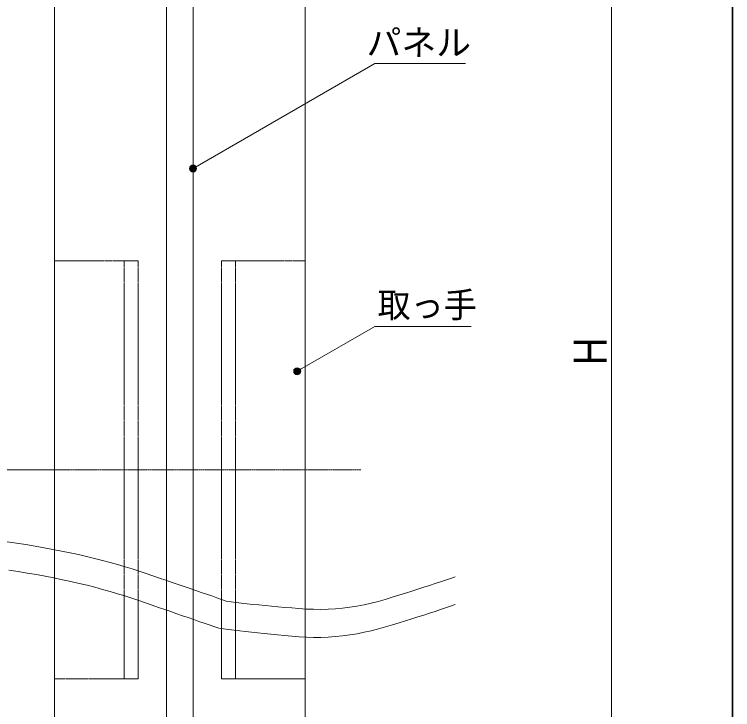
# Model space of a CAD drawing. Units: millimetres, scale not verified. Extents: x -6062 to 6062, y -3045 to 3045.
# Drawn here: x 1181 to 2212, y -1019 to -22 of the extents above; entities that cross this region are included whole.
import ezdxf
from ezdxf.enums import TextEntityAlignment as Align

# ---------------------------------------------------------------- set-up
doc = ezdxf.new("R2010")
doc.units = ezdxf.units.MM
doc.header["$LTSCALE"] = 20
doc.linetypes.add('USER1', pattern=[2.91, 1.76, -0.4, 0.35, -0.4])
doc.linetypes.add('USER2', pattern=[10.5, 8, -0.5, 0.5, -0.5, 0.5, -0.5])
for name, color, linetype, lineweight in [('0-0_3一般', 7, 'Continuous', 15), ('0-1_2寸法-3', 7, 'Continuous', 15), ('0-2_2寸法-1', 7, 'Continuous', 15), ('0-6_1図面枠', 7, 'Continuous', 15)]:
    doc.layers.add(name, color=color, linetype=linetype, lineweight=lineweight)
doc.styles.add('ＭＳ Ｐゴシック', font='')
doc.styles.get('ＭＳ Ｐゴシック').set_extended_font_data('MS PGothic')

# ---------------------------------------------------------------- blocks, each defined once
blk = doc.blocks.new('グループ-3')
at = {"layer": '0-0_3一般'}
for p, q in [((60523.7, -37500), (60523.7, 11900)), ((67723.7, 11900), (67723.7, -37500))]:
    blk.add_line(p, q, dxfattribs=at)
blk.add_lwpolyline([(64503.7, -32004.9), (64503.7, 5800), (63743.7, 5800), (63743.7, -32004.9)], close=True, dxfattribs=at)
blk = doc.blocks.new('グループ-9')
at = {"layer": '0-0_3一般'}
blk.add_blockref('グループ-3', (0, 0), dxfattribs=at)
blk = doc.blocks.new('グループ-10')
at = {"layer": '0-0_3一般'}
for p, q in [((60523.7, -37200), (60523.7, 11900)), ((67723.7, 11900), (67723.7, -37200)), ((63743.7, -32300), (63743.7, 6700)), ((64503.7, 6700), (64503.7, -32300))]:
    blk.add_line(p, q, dxfattribs=at)
at = {"layer": '0-0_3一般', "linetype": 'USER2'}
for p, q in [((60523.7, -19500), (60523.7, -7500)), ((60523.7, -7500), (62923.7, -7500)), ((62523.7, -7500), (62523.7, -19500)), ((62923.7, -7500), (62923.7, -19500)), ((65323.7, -7500), (65323.7, -19500)), ((67723.7, -7500), (65323.7, -7500)), ((65723.7, -7500), (65723.7, -19500)), ((67723.7, -19500), (67723.7, -7500)), ((62923.7, -19500), (60523.7, -19500)), ((65323.7, -19500), (67723.7, -19500))]:
    blk.add_line(p, q, dxfattribs=at)
at = {"layer": '0-0_3一般', "linetype": 'USER1'}
for p, q in [((50223.2, -13500), (60517.2, -13500)), ((59023.2, -13500), (69317.2, -13500))]:
    blk.add_line(p, q, dxfattribs=at)
blk = doc.blocks.new('グループ-11')
at = {"layer": '0-0_3一般'}
for points in [[(59167.1, -15570.6), (59434.5, -15607.1), (59701.1, -15648.3), (59963.7, -15691.6), (60221.6, -15736.7), (60475, -15783.4), (60723.7, -15832), (60967.8, -15882.2), (61207.3, -15934.1), (61442.2, -15987.8), (61672.4, -16043.2), (61898.1, -16100.4), (62119.1, -16159.2), (62335.5, -16219.8), (62547.4, -16282.1), (62754.5, -16346.2), (62957.1, -16412), (63155.1, -16478.7), (63348.6, -16544.3), (63537.7, -16608.4), (63722.3, -16671), (63902.4, -16732.3), (64078, -16792.1), (64249.2, -16850.4), (64415.9, -16907.4), (64578.1, -16962.9), (64735.9, -17016.9), (64889.1, -17069.6), (65038, -17120.8), (65182.3, -17170.5), (65322.2, -17218.9), (65457.6, -17265.8), (65597.6, -17289), (65744.5, -17307.4), (65897.5, -17325.7), (66056.4, -17343.9)], [(59210.5, -16379.5), (59477.9, -16419.8), (59741.8, -16462.9), (60001, -16507.8), (60255.4, -16554.4), (60505.2, -16602.9), (60750.3, -16653.2), (60990.6, -16705.2), (61226.3, -16759.1), (61457.3, -16814.8), (61683.5, -16872.3), (61905.1, -16931.6), (62121.9, -16992.7), (62334.1, -17055.6), (62541.5, -17120.3), (62744.3, -17186.8), (62942.3, -17254.3), (63135.9, -17320.5), (63324.8, -17385.2), (63509.2, -17448.4), (63689.1, -17510.2), (63864.4, -17570.5), (64035.2, -17629.3), (64201.4, -17686.7), (64363, -17742.5), (64520.1, -17796.9), (64672.6, -17849.8), (64820.6, -17901.3), (64964, -17951.2), (65102.9, -17999.7), (65238.1, -18043.5), (65380.8, -18063.2), (65529.4, -18082.9), (65683.8, -18102.6), (65844, -18122.2), (66010, -18141.7)], [(66056.4, -17343.9), (66221.4, -17361.8), (66392.3, -17379.6), (66569.3, -17397.2), (66752.3, -17414.7), (66941.3, -17432), (67136.2, -17449.1), (67337.2, -17466), (67544.2, -17482.7), (67754.6, -17496.8), (67964.2, -17504.3), (68173.2, -17505.3), (68381.5, -17499.8), (68589, -17487.7), (68795.9, -17469), (69002, -17443.8), (69207.5, -17412.1), (69412.2, -17373.8), (69616.2, -17328.9), (69819.5, -17277.5), (70022.1, -17219.6), (70221.7, -17158.6), (70415.4, -17098.8), (70603.3, -17040.2), (70785.2, -16982.8), (70961.4, -16926.6), (71131.6, -16871.7), (71296, -16817.9), (71454.4, -16765.4), (71607.1, -16714.1), (71753.8, -16664), (71894.7, -16615.2), (72029.7, -16567.5), (72029.7, -16567.5)], [(66010, -18141.7), (66181.8, -18161.2), (66359.5, -18180.6), (66543, -18200), (66732.3, -18219.3), (66927.5, -18238.6), (67128.4, -18257.8), (67335.2, -18277), (67546, -18294.4), (67756.4, -18305.5), (67966.1, -18310.2), (68175.2, -18308.6), (68383.6, -18300.5), (68591.4, -18286.1), (68798.5, -18265.2), (69005, -18237.9), (69210.9, -18204.3), (69416.1, -18164.2), (69620.6, -18117.7), (69824.6, -18064.9), (70027.5, -18006.1), (70225.7, -17947), (70418.2, -17888.9), (70605, -17832), (70786.1, -17776.1), (70961.5, -17721.2), (71131.2, -17667.5), (71295.2, -17614.8), (71453.5, -17563.2), (71606.1, -17512.7), (71753, -17463.2), (71894.2, -17414.8), (72029.7, -17367.5), (72029.7, -17367.5)]]:
    blk.add_lwpolyline(points, dxfattribs=at)
for name in ['グループ-10', 'グループ-9']:
    blk.add_blockref(name, (0, 0), dxfattribs=at)
blk = doc.blocks.new('グループ-16')
at = {"layer": '0-6_1図面枠', "lineweight": 35}
blk.add_lwpolyline([(-80000, 55400), (80000, 55400), (80000, -55400), (-80000, -55400)], close=True, dxfattribs=at)
blk = doc.blocks.new('図面枠')
at = {"layer": '0-6_1図面枠'}
blk.add_blockref('グループ-16', (0, 0), dxfattribs=at)

msp = doc.modelspace()

# ---------------------------------------------------------------- hatches: boundary and pattern name
at = {"layer": '0-1_2寸法-3'}
for points in [[(1442.69, -242.7, 1), (1432.68, -242.7, 1)], [(1592.19, -533.66, 1), (1582.18, -533.66, 1)]]:
    msp.add_hatch(color=256, dxfattribs=at).paths.add_polyline_path(points)

# ---------------------------------------------------------------- linework, layer by layer
for points in [[(1437.68, -242.7), (1698.68, -92.01), (1828.71, -92.01)], [(1587.18, -533.66), (1698.68, -469.29), (1837.2, -469.29)]]:
    msp.add_lwpolyline(points, dxfattribs=at)
for centre in [(1437.68, -242.7), (1587.18, -533.66)]:
    msp.add_circle(centre, 5.01, dxfattribs=at)
at = {"layer": '0-2_2寸法-1'}
msp.add_line((2038.68, 977.53), (2038.68, -1987.29), dxfattribs=at)

# ---------------------------------------------------------------- block references
at = {"layer": '0-0_3一般', "xscale": 0.05, "yscale": 0.05}
msp.add_blockref('グループ-11', (-1787.5, 0), dxfattribs=at)
at = {"layer": '0-6_1図面枠', "xscale": 0.05, "yscale": 0.05}
msp.add_blockref('図面枠', (-1787.5, 0), dxfattribs=at)

# ---------------------------------------------------------------- texts
at = {"layer": '0-1_2寸法-3', "style": 'ＭＳ Ｐゴシック'}
msp.add_text('パネル', height=36.69, dxfattribs=at).set_placement((1686.71, -91.36), align=Align.BOTTOM_LEFT)
at = {"layer": '0-1_2寸法-3', "style": 'ＭＳ Ｐゴシック', "width": 0.95}
msp.add_text('取っ手', height=36.66, dxfattribs=at).set_placement((1702.54, -467.69), align=Align.BOTTOM_LEFT)
at = {"layer": '0-2_2寸法-1', "style": 'ＭＳ Ｐゴシック', "width": 0.9}
msp.add_text('H', height=47.17, rotation=90, dxfattribs=at).set_placement((2045.75, -525.12), align=Align.BOTTOM_LEFT)

doc.saveas('drawing.dxf')
